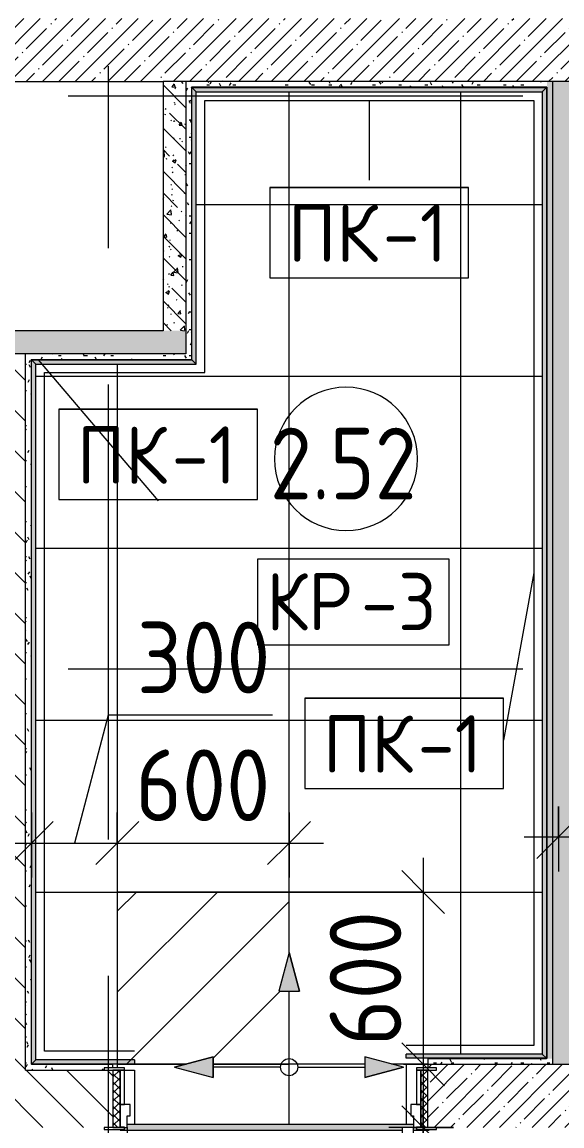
# Model space of a CAD drawing. Header units: millimetres. Extents: x 81633 to 280618, y -8553 to 29000.
# Drawn here: x 89058 to 90943, y 13405 to 17257 of the extents above; entities that cross this region are included whole.
import ezdxf

# ---------------------------------------------------------------- set-up
doc = ezdxf.new("R2010")
doc.units = ezdxf.units.MM
doc.linetypes.add('Осевая', pattern=[3175, 635, -476.25, 1587.5, -476.25])
for name, color, linetype, lineweight in [('A-ANNO-DIMS', 7, 'Continuous', 9), ('A-ANNO-DIMS-100', 7, 'Continuous', 9), ('A-AREA-IDEN', 7, 'Continuous', 9), ('A-DETL', 7, 'Continuous', 9), ('A-DETL-GENF', 7, 'Continuous', 9), ('A-DOOR', 7, 'Continuous', 9), ('A-DOOR-1', 7, 'Continuous', 13), ('A-DOOR-FRAM', 7, 'Continuous', 13), ('A-DOOR-FRAM-1', 7, 'Continuous', 9), ('A-FLOR-IDEN', 7, 'Continuous', 9), ('A-FLOR-PATT', 7, 'Continuous', 9), ('A-GENM-IDEN', 7, 'Continuous', 9), ('A-WALL', 7, 'Continuous', 9), ('I-WALL', 7, 'Continuous', 9), ('Ограждение', 7, 'Continuous', 9), ('Оси-2', 7, 'Осевая', 9), ('Поручни', 7, 'Continuous', 9)]:
    doc.layers.add(name, color=color, linetype=linetype, lineweight=lineweight)
for name, color, linetype, lineweight, true_color in [('A-DETL-GENF-1', 7, 'Continuous', 9, 0x004000), ('A-FLOR-1', 7, 'Continuous', 9, 0x787878), ('A-GENM-4', 7, 'Continuous', 9, 0x8000ff), ('A-WALL-1', 9, 'Continuous', 9, 0x808080), ('A-WALL-FNSH-1', 9, 'Continuous', 9, 0x808080), ('I-WALL-1', 7, 'Continuous', 9, 0x787878), ('I-WALL-2', 9, 'Continuous', 9, 0x808080)]:
    doc.layers.add(name, color=color, linetype=linetype, lineweight=lineweight, true_color=true_color)
doc.styles.add('GOST Common', font='GOST_Common.ttf', dxfattribs={"height": 200})
doc.styles.add('GOST Common_1', font='GOST_Common.ttf', dxfattribs={"width": 0.9, "height": 250})
doc.styles.add('ISOCPEUR', font='isocpeur.ttf', dxfattribs={"width": 0.9, "height": 250})
doc.dimstyles.new('ISO-2_5_0_9К_БОЛЬШОЙ_округление', dxfattribs={"dimscale": 304.8, "dimtxt": 248.995294, "dimasz": 0.492126, "dimexe": 0.393701, "dimexo": 0, "dimgap": 0, "dimtad": 1, "dimdec": 0, "dimrnd": 10, "dimzin": 0, "dimdsep": 46, "dimtxsty": 'ISOCPEUR', "dimblk1": 'OBLIQUE', "dimblk2": 'OBLIQUE', "dimsah": 1, "dimcen": 0.09, "dimdle": 0.393701, "dimazin": 0, "dimtfac": 1, "dimtdec": 4, "dimtix": 1, "dimtmove": 1, "dimatfit": 3, "dimfxl": 1, "dimtvp": 1, "dimtolj": 1, "dimtzin": 0, "dimarcsym": 2})
doc.dimstyles.new('ISO-2_5_0_9К_БОЛЬШОЙ_округление_1', dxfattribs={"dimscale": 304.8, "dimtxt": 248.995294, "dimasz": 0.492126, "dimexe": 0.393701, "dimexo": 0, "dimgap": 0, "dimtad": 1, "dimdec": 0, "dimrnd": 10, "dimzin": 0, "dimdsep": 46, "dimtxsty": 'ISOCPEUR', "dimblk1": 'OBLIQUE', "dimblk2": 'OBLIQUE', "dimsah": 1, "dimcen": 0.09, "dimdle": 0.393701, "dimazin": 0, "dimtfac": 1, "dimtdec": 4, "dimtix": 1, "dimtmove": 0, "dimatfit": 3, "dimfxl": 1, "dimtvp": 1, "dimtolj": 1, "dimtzin": 0, "dimarcsym": 2})
pattern_1 = [(45, (0, 0), (-57.024626, 57.024626), []), (45, (57.025, 0), (-57.024626, 57.024626), [100.806, -20.161, 3.353, -16.808])]
pattern_2 = [(135, (0, 0), (-70.71068, -70.71068), [])]
pattern_3 = [(135, (0, 0), (-75.43415, -75.43415), [106.68, -17.78, 3.556, -17.78]), (135, (0, 75.39), (-75.43415, -75.43415), []), (50, (0, 0), (127.52922, -11.15758), [13.335, -146.685]), (355, (0, 0), (-24.66966, 133.74002), [10.668, -117.348]), (100.451, (10.63, -0.93), (102.85973, 122.58178), [11.333, -124.663]), (46.184, (0, 35.56), (189.75516, -29.43036), [20.002, -220.027]), (96.636, (15.81, 33.1), (166.1822, 173.1996), [17, -186.995]), (351.184, (0, 35.56), (166.18393, 173.19757), [16.002, -176.022]), (21, (17.78, 26.67), (106.13027, -71.58603), [13.335, -146.685]), (326, (17.78, 26.67), (43.26188, 128.93175), [10.668, -117.348]), (71.451, (26.62, 20.7), (149.39198, 57.34505), [11.333, -124.663]), (37.5, (0, 0), (2.162228, 59.188357), [3.353, -112.573, 3.353, -115.773, -117.792]), (37.5, (0, 0), (2.162228, 59.188357), [-235.052, 3.353, -114.44]), (7.5, (0, 0), (46.773857, 70.126152), [3.353, -64.567, 3.353, -109.906, -44.894]), (7.5, (0, 0), (46.773857, 70.126152), [-181.178, 3.353, -41.542]), (327.5, (-39.65, 0), (94.913671, -4.010093), [3.353, -41.097, 3.353, -135.331, -184.023]), (327.5, (-39.65, 0), (94.913671, -4.010093), [-183.134, 3.353, -180.67]), (317.5, (-57.43, 0), (103.69057, 17.79882), [3.353, -54.432, 3.353, -88.748, -130.683]), (317.5, (-57.43, 0), (103.69057, 17.79882), [-149.885, 3.353, -127.33])]
pattern_4 = [(0, (0, 0), (121.92, 30.48), [10.058, -81.382, 10.058, -81.382, -487.68]), (0, (0, 0), (121.92, 30.48), [-182.88, 10.058, -172.822, 10.058, -81.382, -213.36]), (0, (0, 0), (121.92, 30.48), [-457.2, 10.058, -50.902, 10.058, -142.342]), (120, (45.72, 15.24), (-87.356454, 90.345817), [10.058, -81.382, 10.058, -81.382, -487.68]), (120, (45.72, 15.24), (-87.356454, 90.345817), [-182.88, 10.058, -172.822, 10.058, -81.382, -213.36]), (120, (45.72, 15.24), (-87.356454, 90.345817), [-457.2, 10.058, -50.902, 10.058, -142.342]), (240, (60.96, 76.2), (-34.563546, -120.825817), [10.058, -81.382, 10.058, -81.382, -487.68]), (240, (60.96, 76.2), (-34.563546, -120.825817), [-182.88, 10.058, -172.822, 10.058, -81.382, -213.36]), (240, (60.96, 76.2), (-34.563546, -120.825817), [-457.2, 10.058, -50.902, 10.058, -142.342])]

# ---------------------------------------------------------------- blocks, each defined once
blk = doc.blocks.new('110_Дверь_СКБ_1Ст_Внутренняя1 - Д-3 _п_ 1100x2100h_много всего-32102838-План устройства полов 2 этажa в осях 23-33')
at = {"layer": 'A-DOOR'}
h = blk.add_hatch(dxfattribs=at)
h.set_pattern_fill('FP_22', color=256, style=0, pattern_type=2)
h.set_pattern_definition([(135, (1751.41, 164.685), (-14.14214, -14.14214), []), (225, (1751.41, 164.685), (14.14214, -14.14214), [])])
h.paths.add_polyline_path([(562.5, 100), (537.5, 100), (537.5, -100), (562.5, -100), (562.5, 62.3)])
at = {"layer": 'A-DOOR-FRAM-1'}
h = blk.add_hatch(dxfattribs=at)
h.set_pattern_fill('FP_23', color=256, style=0, pattern_type=2)
h.set_pattern_definition([(45, (-371.384, 164.685), (-14.1421, 14.1421), []), (135, (-371.384, 164.685), (-14.1421, -14.1421), [])])
h.paths.add_polyline_path([(-512.5, 100), (-537.5, 100), (-537.5, -100), (-512.5, -100), (-512.5, 62.3)])
at = {"layer": 'A-DOOR'}
blk.add_arc((-487.5, 100), 1000, 360, 90, dxfattribs=at)
at = {"layer": 'A-DOOR-1'}
for p, q in [((-487.5, 1100), (-487.5, 100)), ((-447.5, 1100), (-487.5, 1100)), ((-447.5, 100), (-447.5, 1100)), ((-487.5, 100), (-447.5, 100))]:
    blk.add_line(p, q, dxfattribs=at)
at = {"layer": 'A-DOOR-FRAM'}
for p, q in [((-497.5, 108), (-567.5, 108)), ((-567.5, 108), (-567.5, 100)), ((-567.5, 100), (-497.5, 100)), ((-512.5, 100), (-537.5, 100)), ((-537.5, 100), (-537.5, -100)), ((-487.5, 100), (-512.5, 100)), ((-512.5, 100), (-512.5, 20)), ((-512.5, -100), (-512.5, 100)), ((-497.5, 100), (-512.5, 100)), ((-512.5, 100), (-512.5, 99)), ((-512.5, 99), (-497.5, 99)), ((-497.5, 100), (-497.5, 108)), ((-497.5, 99), (-497.5, 100)), ((-487.5, 60), (-487.5, 100)), ((512.5, 100), (512.5, 60)), ((537.5, 100), (512.5, 100)), ((592.5, 108), (522.5, 108)), ((522.5, 108), (522.5, 100)), ((537.5, 100), (522.5, 100)), ((522.5, 100), (522.5, 99)), ((522.5, 100), (592.5, 100)), ((522.5, 99), (537.5, 99)), ((537.5, 20), (537.5, 100)), ((562.5, 100), (537.5, 100)), ((537.5, 100), (537.5, -100)), ((537.5, 99), (537.5, 100)), ((562.5, -100), (562.5, 100)), ((592.5, 100), (592.5, 108)), ((-477.5, 60), (-487.5, 60)), ((-477.5, 20), (-477.5, 60)), ((512.5, 60), (502.5, 60)), ((502.5, 60), (502.5, 20)), ((-512.5, 20), (-477.5, 20)), ((-497.5, 20), (-512.5, 20)), ((-512.5, 20), (-512.5, -100)), ((-497.5, -100), (-497.5, 20)), ((502.5, 20), (537.5, 20)), ((537.5, 20), (522.5, 20)), ((522.5, 20), (522.5, -100)), ((537.5, -100), (537.5, 20)), ((-497.5, -100), (-567.5, -100)), ((-567.5, -100), (-567.5, -108)), ((-567.5, -108), (-497.5, -108)), ((-537.5, -100), (-512.5, -100)), ((-512.5, -100), (-497.5, -100)), ((-497.5, -108), (-497.5, -100)), ((522.5, -100), (537.5, -100)), ((592.5, -100), (522.5, -100)), ((522.5, -100), (522.5, -108)), ((522.5, -108), (592.5, -108)), ((537.5, -100), (562.5, -100)), ((592.5, -108), (592.5, -100))]:
    blk.add_line(p, q, dxfattribs=at)
blk = doc.blocks.new('Плинтус - Плинтус керамогранит светло-серый-29857278-План устройства полов 2 этажa в осях 23-33')
at = {"layer": 'A-GENM-4'}
blk.add_hatch(color=256, dxfattribs=at).paths.add_polyline_path([(1223.7, -15), (1238.7, 0), (0, 0), (15, -15), (29, -15)])
for p, q in [((0, 0), (1238.7, 0)), ((0, 0), (15, -15)), ((15, -15), (1223.7, -15)), ((1223.7, -15), (1238.7, 0)), ((45, -45), (1193.7, -45))]:
    blk.add_line(p, q, dxfattribs=at)
blk = doc.blocks.new('Плинтус - Плинтус керамогранит светло-серый-29857279-План устройства полов 2 этажa в осях 23-33')
at = {"layer": 'A-GENM-4'}
blk.add_hatch(color=256, dxfattribs=at).paths.add_polyline_path([(3388, 0), (0, 0), (15, -15), (3373, -15)])
for p, q in [((0, 0), (3388, 0)), ((0, 0), (15, -15)), ((15, -15), (3373, -15)), ((3373, -15), (3388, 0)), ((45, -45), (3343, -45))]:
    blk.add_line(p, q, dxfattribs=at)
blk = doc.blocks.new('Плинтус - Плинтус керамогранит светло-серый-29857280-План устройства полов 2 этажa в осях 23-33')
at = {"layer": 'A-GENM-4'}
blk.add_hatch(color=256, dxfattribs=at).paths.add_polyline_path([(490.7, 0), (0, 0), (15, -15), (490.7, -15)])
for p, q in [((0, 0), (490.7, 0)), ((0, 0), (15, -15)), ((15, -15), (490.7, -15)), ((490.7, 0), (490.7, -15)), ((45, -45), (490.7, -45))]:
    blk.add_line(p, q, dxfattribs=at)
blk = doc.blocks.new('Плинтус - Плинтус керамогранит светло-серый-29857281-План устройства полов 2 этажa в осях 23-33')
at = {"layer": 'A-GENM-4'}
blk.add_hatch(color=256, dxfattribs=at).paths.add_polyline_path([(59.6, 0), (0, 0), (0, -15), (344, -15), (359, 0)])
for p, q in [((0, 0), (59.6, 0)), ((0, -15), (0, 0)), ((0, -15), (59.6, -15)), ((59.6, 0), (359, 0)), ((59.6, -15), (344, -15)), ((344, -15), (359, 0)), ((0, -45), (59.6, -45)), ((59.6, -45), (314, -45))]:
    blk.add_line(p, q, dxfattribs=at)
blk = doc.blocks.new('Плинтус - Плинтус керамогранит светло-серый-29857282-План устройства полов 2 этажa в осях 23-33')
at = {"layer": 'A-GENM-4'}
blk.add_hatch(color=256, dxfattribs=at).paths.add_polyline_path([(0, 0), (15, -15), (2443, -15), (2458, 0), (860.1, 0)])
for p, q in [((0, 0), (2458, 0)), ((0, 0), (15, -15)), ((15, -15), (2443, -15)), ((2443, -15), (2458, 0)), ((45, -45), (2413, -45))]:
    blk.add_line(p, q, dxfattribs=at)
blk = doc.blocks.new('Плинтус - Плинтус керамогранит светло-серый-29857283-План устройства полов 2 этажa в осях 23-33')
at = {"layer": 'A-GENM-4'}
blk.add_hatch(color=256, dxfattribs=at).paths.add_polyline_path([(575, -15), (560, 0), (0, 0), (15, -15)])
for p, q in [((0, 0), (560, 0)), ((0, 0), (15, -15)), ((15, -15), (575, -15)), ((575, -15), (560, 0)), ((45, -45), (605, -45))]:
    blk.add_line(p, q, dxfattribs=at)
blk = doc.blocks.new('Плинтус - Плинтус керамогранит светло-серый-29857284-План устройства полов 2 этажa в осях 23-33')
at = {"layer": 'A-GENM-4'}
blk.add_hatch(color=256, dxfattribs=at).paths.add_polyline_path([(-15, -15), (935, -15), (950, 0), (0, 0)])
for p, q in [((0, 0), (-15, -15)), ((-15, -15), (935, -15)), ((0, 0), (950, 0)), ((935, -15), (950, 0)), ((-45, -45), (905, -45))]:
    blk.add_line(p, q, dxfattribs=at)
blk = doc.blocks.new('Ограждение - Ограждение-32875147-План устройства полов 2 этажa в осях 23-33')
at = {"layer": 'Ограждение'}
h = blk.add_hatch(color=256, dxfattribs=at)
h.paths.add_polyline_path([(90425, 13400), (90425, 13410), (89425, 13410), (89425, 13400), (89415, 13400), (89415, 13392), (89400, 13392), (89400, 13390), (90385, 13390), (90385, 13400)])
h.paths.add_polyline_path([(90435, 13390), (90480, 13390), (90480, 13392), (90435, 13392), (90435, 13400), (90425, 13400), (90425, 13390)])
at = {"layer": 'Поручни'}
for p, q in [((90425, 13410), (89425, 13410)), ((89400, 13390), (89400, 13392)), ((89400, 13390), (90385, 13390)), ((90425, 13390), (90480, 13390)), ((90480, 13392), (90480, 13390))]:
    blk.add_line(p, q, dxfattribs=at)
blk = doc.blocks.new('Начало раскладки_красным - Начало раскладки_красным-26110621-План устройства полов 2 этажa в осях 23-33')
at = {"layer": 'A-DETL-GENF'}
for points in [[(36.2, 264.8), (0, 400), (-36.2, 264.8), (-22.7, 264.8)], [(-264.8, -36.2), (-264.8, 36.2), (-400, 0)], [(264.8, -36.2), (400, 0), (264.8, 36.2)]]:
    blk.add_hatch(color=256, dxfattribs=at).paths.add_polyline_path(points)
for p, q in [((0, 400), (-36.2, 264.8)), ((0, 400), (-36.2, 264.8)), ((36.2, 264.8), (0, 400)), ((0, 400), (36.2, 264.8)), ((-36.2, 264.8), (36.2, 264.8)), ((-36.2, 264.8), (36.2, 264.8)), ((0, 30), (0, 264.8)), ((-264.8, 36.2), (-400, 0)), ((-400, 0), (-264.8, 36.2)), ((-400, 0), (-264.8, -36.2)), ((-400, 0), (-264.8, -36.2)), ((-264.8, -36.2), (-264.8, 36.2)), ((-264.8, 36.2), (-264.8, -36.2)), ((-30, 0), (-264.8, 0)), ((30, 0), (264.8, 0)), ((400, 0), (264.8, 36.2)), ((264.8, 36.2), (264.8, -36.2)), ((400, 0), (264.8, 36.2)), ((264.8, 36.2), (264.8, -36.2)), ((400, 0), (264.8, -36.2)), ((264.8, -36.2), (400, 0))]:
    blk.add_line(p, q, dxfattribs=at)
blk.add_circle((0, 0), 30, dxfattribs=at)
blk = doc.blocks.new('М_перекрытий_ЭП - Типоразмер-25383776-План устройства полов 2 этажa в осях 23-33')
at = {"layer": 'A-FLOR-IDEN'}
for p, q in [((3.352, 1.578), (-3.336, 1.578)), ((-3.336, 1.578), (-3.336, -1.406)), ((3.352, -1.406), (3.352, 1.578)), ((-3.336, -1.406), (3.352, -1.406))]:
    blk.add_line(p, q, dxfattribs=at)
blk = doc.blocks.new('Марка_Помещения - Номер-25198446-План устройства полов 2 этажa в осях 23-33')
at = {"layer": 'A-AREA-IDEN'}
for start, end in [(360, 180), (180, 360)]:
    blk.add_arc((0, 0), 2.5, start, end, dxfattribs=at)
blk = doc.blocks.new('DIMBLOCK37-План устройства полов 2 этажa в осях 23-33')
at = {"layer": 'A-ANNO-DIMS-100'}
for p, q in [((89358.6, 14838), (89240.7, 14392.3)), ((89932.6, 14838), (89358.6, 14838)), ((89091, 14498.4), (89091, 14272.3)), ((89091, 14392.3), (89091, 14498.4)), ((89390.4, 14498.4), (89390.4, 14272.3)), ((89390.4, 14392.3), (89390.4, 14498.4)), ((88971, 14392.3), (89390.4, 14392.3))]:
    blk.add_line(p, q, dxfattribs=at)
at = {"layer": 'A-ANNO-DIMS-100', "lineweight": 20}
for p, q in [((89091, 14392.3), (89166, 14467.3)), ((89390.4, 14392.3), (89465.4, 14467.3)), ((89091, 14392.3), (89016, 14317.3)), ((89390.4, 14392.3), (89315.4, 14317.3))]:
    blk.add_line(p, q, dxfattribs=at)
at = {"layer": 'A-ANNO-DIMS-100', "color": 0, "insert": (89458.6, 15164.7), "char_height": 250, "width": 568.858, "attachment_point": 1, "line_spacing_factor": 1.149209, "style": 'ISOCPEUR'}
blk.add_mtext('300', dxfattribs=at)
blk = doc.blocks.new('_Oblique')
at = {"color": 0, "linetype": 'ByBlock', "lineweight": -2}
blk.add_line((-0.5, -0.5), (0.5, 0.5), dxfattribs=at)
blk = doc.blocks.new('DIMBLOCK38-План устройства полов 2 этажa в осях 23-33')
at = {"layer": 'A-ANNO-DIMS-100'}
for p, q in [((89390.4, 14498.4), (89390.4, 14272.3)), ((89390.4, 14392.3), (89390.4, 14498.4)), ((89990.4, 14498.4), (89990.4, 14272.3)), ((89990.4, 14392.3), (89990.4, 14498.4)), ((89390.4, 14392.3), (90110.4, 14392.3))]:
    blk.add_line(p, q, dxfattribs=at)
at = {"layer": 'A-ANNO-DIMS-100', "lineweight": 20}
for p, q in [((89390.4, 14392.3), (89465.4, 14467.3)), ((89990.4, 14392.3), (90065.4, 14467.3)), ((89390.4, 14392.3), (89315.4, 14317.3)), ((89990.4, 14392.3), (89915.4, 14317.3))]:
    blk.add_line(p, q, dxfattribs=at)
at = {"layer": 'A-ANNO-DIMS-100', "color": 0, "insert": (89453.3, 14718.9), "char_height": 250, "width": 568.858, "attachment_point": 1, "line_spacing_factor": 1.149209, "style": 'ISOCPEUR'}
blk.add_mtext('600', dxfattribs=at)
blk = doc.blocks.new('DIMBLOCK39-План устройства полов 2 этажa в осях 23-33')
at = {"layer": 'A-ANNO-DIMS-100'}
for p, q in [((90458.7, 14341), (90458.7, 13620.5)), ((89990.4, 14221), (90578.7, 14221)), ((90458.7, 14221), (89990.4, 14221)), ((90390, 13620.5), (90578.7, 13620.5)), ((90458.7, 13620.5), (90390, 13620.5))]:
    blk.add_line(p, q, dxfattribs=at)
at = {"layer": 'A-ANNO-DIMS-100', "lineweight": 20}
for p, q in [((90458.7, 14221), (90383.7, 14296)), ((90458.7, 14221), (90533.7, 14146)), ((90458.7, 13620.5), (90383.7, 13695.5)), ((90458.7, 13620.5), (90533.7, 13545.5))]:
    blk.add_line(p, q, dxfattribs=at)
at = {"layer": 'A-ANNO-DIMS-100', "color": 0, "insert": (90132.1, 13683.7), "char_height": 250, "width": 568.858, "attachment_point": 1, "rotation": 90, "line_spacing_factor": 1.149209, "style": 'ISOCPEUR'}
blk.add_mtext('600', dxfattribs=at)
blk = doc.blocks.new('DIMBLOCK40-План устройства полов 2 этажa в осях 23-33')
at = {"layer": 'A-ANNO-DIMS-100', "lineweight": 20}
for p, q in [((90458.7, 13620.5), (90383.7, 13695.5)), ((90458.7, 13620.5), (90533.7, 13545.5)), ((90458.7, 13400), (90383.7, 13475)), ((90458.7, 13400), (90533.7, 13325))]:
    blk.add_line(p, q, dxfattribs=at)
at = {"layer": 'A-ANNO-DIMS-100'}
for p, q in [((90390, 13620.5), (90578.7, 13620.5)), ((90458.7, 13620.5), (90390, 13620.5)), ((90458.7, 13620.5), (90458.7, 13280)), ((90458.7, 13383), (90458.7, 13510.3)), ((90564.8, 13400), (90338.7, 13400)), ((90458.7, 13400), (90564.8, 13400)), ((90458.7, 12809), (90458.7, 13383))]:
    blk.add_line(p, q, dxfattribs=at)
at = {"layer": 'A-ANNO-DIMS-100', "color": 0, "insert": (90132.1, 12809), "char_height": 250, "width": 568.858, "attachment_point": 1, "rotation": 90, "line_spacing_factor": 1.149209, "style": 'ISOCPEUR'}
blk.add_mtext('220', dxfattribs=at)
blk = doc.blocks.new('DIMBLOCK41-План устройства полов 2 этажa в осях 23-33')
at = {"layer": 'A-ANNO-DIMS-100'}
for p, q in [((91201.4, 14604.6), (91115.7, 14413.4)), ((91775.5, 14604.6), (91201.4, 14604.6)), ((90931, 14519.5), (90931, 14293.4)), ((90931, 14413.4), (90931, 14519.5)), ((91300.4, 14519.5), (91300.4, 14293.4)), ((91300.4, 14413.4), (91300.4, 14519.5)), ((90811, 14413.4), (91300.4, 14413.4))]:
    blk.add_line(p, q, dxfattribs=at)
at = {"layer": 'A-ANNO-DIMS-100', "lineweight": 20}
for p, q in [((90931, 14413.4), (91006, 14488.4)), ((91300.4, 14413.4), (91375.4, 14488.4)), ((90931, 14413.4), (90856, 14338.4)), ((91300.4, 14413.4), (91225.4, 14338.4))]:
    blk.add_line(p, q, dxfattribs=at)
at = {"layer": 'A-ANNO-DIMS-100', "color": 0, "insert": (91301.4, 14931.2), "char_height": 250, "width": 568.858, "attachment_point": 1, "line_spacing_factor": 1.149209, "style": 'ISOCPEUR'}
blk.add_mtext('370', dxfattribs=at)
blk = doc.blocks.new('Mark Reiling - Mark Reiling-26174330-План устройства полов 2 этажa в осях 23-33')
at = {"layer": 'A-GENM-IDEN'}
for p, q in [((-3.47, 1.49), (-3.47, -1.663)), ((-3.47, 1.49), (3.47, 1.49)), ((3.47, 1.49), (-3.47, 1.49)), ((-3.47, 1.49), (-3.47, -1.663)), ((3.47, -1.663), (3.47, 1.49)), ((3.47, -1.663), (3.47, 1.49)), ((-3.47, -1.663), (3.47, -1.663)), ((-3.47, -1.663), (3.47, -1.663))]:
    blk.add_line(p, q, dxfattribs=at)

msp = doc.modelspace()

# ---------------------------------------------------------------- hatches: boundary and pattern name
at = {"layer": 'A-DETL-GENF-1'}
h = msp.add_hatch(dxfattribs=at)
h.set_pattern_fill('FP_55', color=256, style=0, pattern_type=2)
h.set_pattern_definition([(45, (0, 0), (-141.42136, 141.42136), [])])
h.paths.add_polyline_path([(89990.4, 13621), (89990.4, 13874.8), (89954.1, 13874.8), (89990.4, 14010), (89990.4, 14221), (89390.4, 14221), (89390.4, 13621), (89631.4, 13621), (89725.6, 13646.2), (89725.6, 13621), (89954.1, 13621)])
at = {"layer": 'A-FLOR-PATT'}
h = msp.add_hatch(dxfattribs=at)
h.set_pattern_fill('FP_39', color=256, style=0, pattern_type=2)
h.set_pattern_definition([(270, (89990.36, 14821), (600, 4e-14), []), (0, (89990.36, 14821), (0, 600), [])])
h.paths.add_polyline_path([(90400, 13410), (90400, 13620), (90475, 13620), (90475, 13640), (90890.7, 13641), (90889.7, 17030), (89650, 17029), (89650, 16080), (89090, 16079), (89091, 13620), (89375, 13620), (89375, 13608), (89415, 13608), (89415, 13600), (89450, 13600), (89450, 13410), (90385, 13410)])
h.paths.add_polyline_path([(90255.1, 13573.8), (90255.1, 13646.2), (90390.4, 13610)])
h.paths.add_polyline_path([(89725.6, 13573.8), (89590.4, 13610), (89725.6, 13646.2), (89725.6, 13605.8)])
h.paths.add_polyline_path([(89106, 13621), (89091, 13621), (89091, 16079), (89651, 16080), (89651, 17029), (90889.7, 17029), (90889.7, 13641), (90399, 13641), (90399, 13656), (90874.7, 13656), (90874.7, 17014), (89666, 17014), (89666, 16064), (89106, 16064), (89106, 13636), (89450, 13636), (89450, 13621), (89375, 13621)])
h.paths.add_polyline_path([(89954.1, 13874.8), (89990.4, 14010), (90026.6, 13874.8), (89990.4, 13874.8)])
at = {"layer": 'I-WALL'}
h = msp.add_hatch(dxfattribs=at)
h.set_pattern_fill('FP_2', color=256, style=0, pattern_type=2)
h.set_pattern_definition(pattern_1)
h.paths.add_polyline_path([(92270.8, 17050), (92810, 17050), (92810, 17270), (86490, 17270), (86490, 17050), (90990.7, 17050)])
h = msp.add_hatch(dxfattribs=at)
h.set_pattern_fill('FP_4', color=256, style=0, pattern_type=2)
h.set_pattern_definition(pattern_2)
h.paths.add_polyline_path([(89070, 13600), (89070, 16100), (88870, 16100), (88870, 13600)])
h = msp.add_hatch(dxfattribs=at)
h.set_pattern_fill('FP_4', color=256, style=0, pattern_type=2)
h.set_pattern_definition(pattern_2)
h.paths.add_polyline_path([(89375, 13400), (89375, 13600), (88200, 13600), (88200, 13400), (89345, 13400)])
h = msp.add_hatch(dxfattribs=at)
h.set_pattern_fill('FP_2', color=256, style=0, pattern_type=2)
h.set_pattern_definition(pattern_1)
h.paths.add_polyline_path([(93030, 13400), (93050, 13400), (93050, 13620), (92325, 13620), (92325, 13400), (93000, 13400)])
h.paths.add_polyline_path([(91195, 13400), (91225, 13400), (91225, 13620), (90475, 13620), (90475, 13608), (90505, 13608), (90505, 13600), (90475, 13600), (90475, 13400), (90975.4, 13400)])
at = {"layer": 'I-WALL-1'}
h = msp.add_hatch(dxfattribs=at)
h.set_pattern_fill('FP_19', color=256, style=0, pattern_type=2)
h.set_pattern_definition(pattern_3)
h.paths.add_polyline_path([(89550, 16180), (89630, 16180), (89630, 17050), (89550, 17050), (89550, 16567.8)])
h = msp.add_hatch(dxfattribs=at)
h.set_pattern_fill('FP_19', color=256, style=0, pattern_type=2)
h.set_pattern_definition(pattern_3)
h.paths.add_polyline_path([(90910.7, 13620), (90990.7, 13620), (90990.7, 17050), (90910.7, 17050), (90910.7, 13640)])
h = msp.add_hatch(dxfattribs=at)
h.set_pattern_fill('FP_19', color=256, style=0, pattern_type=2)
h.set_pattern_definition(pattern_3)
h.paths.add_polyline_path([(89090, 16100), (89630, 16100), (89630, 16180), (86490, 16180), (86490, 16100), (89070, 16100)])
at = {"layer": 'I-WALL-2'}
h = msp.add_hatch(dxfattribs=at)
h.set_pattern_fill('FP_47', color=256, style=0, pattern_type=2)
h.set_pattern_definition(pattern_4)
h.paths.add_polyline_path([(90889.7, 17030), (90890.7, 17030), (90890.7, 17050), (89630, 17050), (89630, 17030), (89680, 17030)])
h = msp.add_hatch(dxfattribs=at)
h.set_pattern_fill('FP_47', color=256, style=0, pattern_type=2)
h.set_pattern_definition(pattern_4)
h.paths.add_polyline_path([(89650, 16080), (89650, 17030), (89630, 17030), (89630, 16080)])
h = msp.add_hatch(dxfattribs=at)
h.set_pattern_fill('FP_47', color=256, style=0, pattern_type=2)
h.set_pattern_definition(pattern_4)
h.paths.add_polyline_path([(90890.7, 13640), (90910.7, 13640), (90910.7, 17050), (90890.7, 17050), (90890.7, 14481.1)])
h = msp.add_hatch(dxfattribs=at)
h.set_pattern_fill('FP_47', color=256, style=0, pattern_type=2)
h.set_pattern_definition(pattern_4)
h.paths.add_polyline_path([(89090, 13600), (89090, 16100), (89070, 16100), (89070, 13600)])
h = msp.add_hatch(dxfattribs=at)
h.set_pattern_fill('FP_47', color=256, style=0, pattern_type=2)
h.set_pattern_definition(pattern_4)
h.paths.add_polyline_path([(89630, 16080), (89630, 16100), (89090, 16100), (89090, 16080)])
h = msp.add_hatch(dxfattribs=at)
h.set_pattern_fill('FP_47', color=256, style=0, pattern_type=2)
h.set_pattern_definition(pattern_4)
h.paths.add_polyline_path([(90475, 13620), (90910.7, 13620), (90910.7, 13640), (90475, 13640)])
h = msp.add_hatch(dxfattribs=at)
h.set_pattern_fill('FP_47', color=256, style=0, pattern_type=2)
h.set_pattern_definition(pattern_4)
h.paths.add_polyline_path([(89090, 13600), (89345, 13600), (89345, 13608), (89375, 13608), (89375, 13620), (89090, 13620)])

# ---------------------------------------------------------------- linework, layer by layer
at = {"layer": 'A-DETL'}
for p, q in [((89990.4, 14221), (89390.4, 14221)), ((89390.4, 14221), (89390.4, 13621)), ((89990.4, 14010), (89990.4, 14221)), ((89990.4, 13621), (89990.4, 13874.8)), ((89390.4, 13621), (89631.4, 13621)), ((89725.6, 13621), (89990.4, 13621))]:
    msp.add_line(p, q, dxfattribs=at)
at = {"layer": 'A-FLOR-1'}
for p, q in [((89415, 13600), (89450, 13600)), ((89450, 13600), (89450, 13410)), ((90400, 13410), (90400, 13620)), ((90400, 13620), (90475, 13620))]:
    msp.add_line(p, q, dxfattribs=at)
at = {"layer": 'A-GENM-IDEN'}
for p, q in [((90270.4, 16984), (90270.4, 16705.2)), ((89113.5, 16079), (89533.2, 15586.7)), ((90844.7, 15335), (90739.4, 14750.8))]:
    msp.add_line(p, q, dxfattribs=at)
at = {"layer": 'A-WALL'}
for p, q in [((92810, 17050), (89550, 17050)), ((89630, 17050), (89630, 16100)), ((90890.7, 17030), (89650, 17030)), ((90910.7, 17050), (90910.7, 13620)), ((89630, 16100), (84970, 16100)), ((89090, 16080), (89090, 13620)), ((89070, 13600), (89345, 13600)), ((90475, 13620), (91195, 13620))]:
    msp.add_line(p, q, dxfattribs=at)
at = {"layer": 'A-WALL-1'}
for p, q in [((86490, 17050), (89550, 17050)), ((89550, 17050), (89550, 16180)), ((89650, 17029), (89650, 17030)), ((90890.7, 17030), (90890.7, 13640)), ((89550, 16180), (88621.7, 16180)), ((89070, 13600), (89070, 16100)), ((89090, 16080), (89650, 16080)), ((90475, 13640), (90475, 13608)), ((90890.7, 13640), (90889.7, 13640)), ((89091, 13620), (89090, 13620)), ((89375, 13608), (89375, 13620))]:
    msp.add_line(p, q, dxfattribs=at)
at = {"layer": 'A-WALL-FNSH-1'}
for p, q in [((89650, 17029), (89650, 16080)), ((90889.7, 17029), (89650, 17029)), ((89651, 16079), (89651, 17029)), ((90889.7, 17029), (90889.7, 13641)), ((89091, 16079), (89651, 16079)), ((89091, 13621), (89091, 16079)), ((90889.7, 13641), (90475, 13641)), ((90475, 13641), (90475, 13640)), ((90475, 13640), (90889.7, 13640)), ((89375, 13621), (89091, 13621)), ((89091, 13620), (89375, 13620)), ((89375, 13620), (89375, 13621))]:
    msp.add_line(p, q, dxfattribs=at)
at = {"layer": 'Оси-2'}
for p, q in [((89360, 593.7), (89360, 19415.1)), ((84932.7, 17000), (122760, 17000)), ((84932.7, 15000), (122160, 15000))]:
    msp.add_line(p, q, dxfattribs=at)

# ---------------------------------------------------------------- block references
at = {"layer": 'A-AREA-IDEN', "xscale": 99.99999999999993, "yscale": 99.99999999999993, "zscale": 99.99999999999993}
msp.add_blockref('Марка_Помещения - Номер-25198446-План устройства полов 2 этажa в осях 23-33', (90189.1, 15733.1), dxfattribs=at)
at = {"layer": 'A-DETL-GENF'}
msp.add_blockref('Начало раскладки_красным - Начало раскладки_красным-26110621-План устройства полов 2 этажa в осях 23-33', (89990.4, 13610), dxfattribs=at)
at = {"layer": 'A-DOOR', "rotation": 180}
msp.add_blockref('110_Дверь_СКБ_1Ст_Внутренняя1 - Д-3 _п_ 1100x2100h_много всего-32102838-План устройства полов 2 этажa в осях 23-33', (89937.5, 13500), dxfattribs=at)
at = {"layer": 'A-FLOR-IDEN', "xscale": 99.99999999999993, "yscale": 99.99999999999993, "zscale": 99.99999999999993}
msp.add_blockref('М_перекрытий_ЭП - Типоразмер-25383776-План устройства полов 2 этажa в осях 23-33', (90213.8, 15225), dxfattribs=at)
at = {"layer": 'A-GENM-4'}
for name, p in [('Плинтус - Плинтус керамогранит светло-серый-29857278-План устройства полов 2 этажa в осях 23-33', (89651, 17029)), ('Плинтус - Плинтус керамогранит светло-серый-29857283-План устройства полов 2 этажa в осях 23-33', (89091, 16079))]:
    msp.add_blockref(name, p, dxfattribs=at)
for name, p, rotation in [('Плинтус - Плинтус керамогранит светло-серый-29857284-План устройства полов 2 этажa в осях 23-33', (89651, 16079), 90), ('Плинтус - Плинтус керамогранит светло-серый-29857279-План устройства полов 2 этажa в осях 23-33', (90889.7, 17029), 270), ('Плинтус - Плинтус керамогранит светло-серый-29857282-План устройства полов 2 этажa в осях 23-33', (89091, 13621), 90), ('Плинтус - Плинтус керамогранит светло-серый-29857280-План устройства полов 2 этажa в осях 23-33', (90889.7, 13641), 180), ('Плинтус - Плинтус керамогранит светло-серый-29857281-План устройства полов 2 этажa в осях 23-33', (89450, 13621), 180)]:
    msp.add_blockref(name, p, dxfattribs=dict(at, rotation=rotation))
at = {"layer": 'A-GENM-IDEN', "xscale": 99.99999999999993, "yscale": 99.99999999999993, "zscale": 99.99999999999993}
for p in [(90270.4, 16531.7), (89533.2, 15757.2), (90392.4, 14749.3)]:
    msp.add_blockref('Mark Reiling - Mark Reiling-26174330-План устройства полов 2 этажa в осях 23-33', p, dxfattribs=at)
at = {"layer": 'Поручни'}
msp.add_blockref('Ограждение - Ограждение-32875147-План устройства полов 2 этажa в осях 23-33', (0, 0), dxfattribs=at)

# ---------------------------------------------------------------- texts
at = {"layer": 'A-AREA-IDEN', "insert": (89923.4, 15841.6), "char_height": 250, "width": 663.797, "attachment_point": 1, "style": 'GOST Common_1'}
msp.add_mtext('2.52', dxfattribs=at)
at = {"layer": 'A-FLOR-IDEN', "char_height": 200, "attachment_point": 1, "style": 'GOST Common'}
for s, insert, width in [('КР', (89910.2, 15334.7), 400.844), ('-3', (90240.9, 15334.7), 344.726)]:
    msp.add_mtext(s, dxfattribs=dict(at, insert=insert, width=width))
at = {"layer": 'A-GENM-IDEN', "char_height": 200, "attachment_point": 1, "style": 'GOST Common'}
for s, insert, width in [('ПК', (89986.3, 16620.8), 400.844), ('-1', (90317, 16620.8), 296.624), ('ПК', (89249.1, 15846.3), 400.844), ('-1', (89579.9, 15846.3), 296.624), ('ПК', (90108.3, 14838.3), 400.844), ('-1', (90439, 14838.3), 296.624)]:
    msp.add_mtext(s, dxfattribs=dict(at, insert=insert, width=width))

# ---------------------------------------------------------------- dimensions: what is measured, and where the dimension line sits
at = {"layer": 'A-ANNO-DIMS'}
for base, p1, p2, override, picture, middle in [((89390.4, 14392.3), (89091, 14498.4), (89390.4, 14498.4), {"dimpost": '<>', "dimfxl": 299.356564}, 'DIMBLOCK37-План устройства полов 2 этажa в осях 23-33', (89743, 14998)), ((91300.4, 14413.4), (90931, 14519.5), (91300.4, 14519.5), {"dimpost": '<>', "dimfxl": 369.397917}, 'DIMBLOCK41-План устройства полов 2 этажa в осях 23-33', (91585.9, 14764.6))]:
    dim = msp.add_linear_dim(base=base, p1=p1, p2=p2, dimstyle='ISO-2_5_0_9К_БОЛЬШОЙ_округление', override=override, dxfattribs=at)
    dim.commit()
    dim.dimension.update_dxf_attribs({"geometry": picture, "text_midpoint": middle, "dimtype": 160})
dim = msp.add_linear_dim(base=(89990.4, 14392.3), p1=(89390.4, 14498.4), p2=(89990.4, 14498.4), dimstyle='ISO-2_5_0_9К_БОЛЬШОЙ_округление_1', override={"dimpost": '<>', "dimfxl": 600}, dxfattribs=at)
dim.commit()
dim.dimension.update_dxf_attribs({"geometry": 'DIMBLOCK38-План устройства полов 2 этажa в осях 23-33', "text_midpoint": (89690.4, 14517.3)})
dim = msp.add_linear_dim(base=(90458.7115422, 13620.5000053), p1=(89990.3565301, 14221.0000053), p2=(90389.9999656, 13620.5000053), angle=90, dimstyle='ISO-2_5_0_9К_БОЛЬШОЙ_округление_1', override={"dimpost": '<>', "dimfxl": 721.328722}, dxfattribs=at)
dim.commit()
dim.dimension.update_dxf_attribs({"geometry": 'DIMBLOCK39-План устройства полов 2 этажa в осях 23-33', "text_midpoint": (90333.7115422, 13920.7500053)})
dim = msp.add_linear_dim(base=(90458.7115422, 13400.0000053), p1=(90389.9999656, 13620.5000053), p2=(90564.7775594, 13400.0000053), angle=90, dimstyle='ISO-2_5_0_9К_БОЛЬШОЙ_округление', override={"dimpost": '<>', "dimfxl": 281.367122}, dxfattribs=at)
dim.commit()
dim.dimension.update_dxf_attribs({"geometry": 'DIMBLOCK40-План устройства полов 2 этажa в осях 23-33', "text_midpoint": (90298.7642723, 13093.4038458), "dimtype": 160, "text_rotation": 90})

doc.saveas('drawing.dxf')
